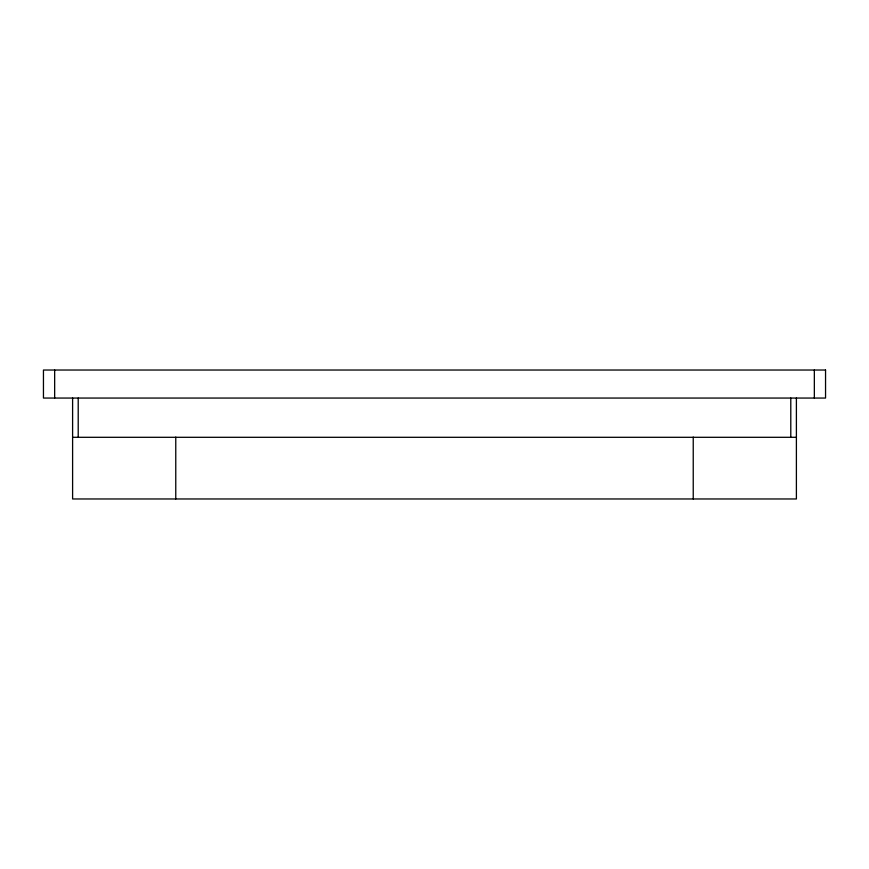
<?xml version="1.0" encoding="UTF-8"?>
<svg xmlns="http://www.w3.org/2000/svg" width="869" height="869" viewBox="0 0 869 869"><rect width="100%" height="100%" fill="white"/><g stroke="black" fill="none" stroke-linecap="round" stroke-linejoin="round"><path stroke-width="1.3" d="M72.605 437.303L796.395 437.303M814.34 370.031L814.34 398.056M796.395 398.056L796.395 498.969L72.605 498.969L72.605 398.056M790.79 398.056L790.79 437.303M693.234 437.074L693.234 498.969M175.766 437.074L175.766 498.969M78.21 398.056L78.21 437.303M54.66 370.031L54.66 398.056M825.55 370.031L43.45 370.031L43.45 398.056L825.55 398.056L825.55 370.031"/></g></svg>
